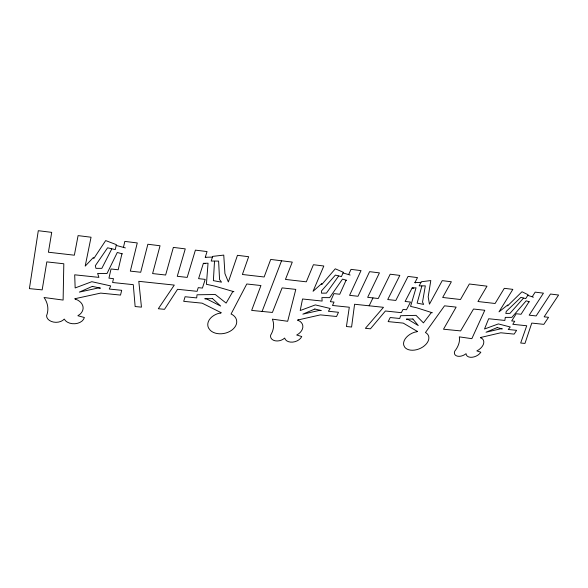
<?xml version="1.0" encoding="UTF-8"?>
<svg xmlns="http://www.w3.org/2000/svg" width="588" height="588" viewBox="0 0 588 588"><rect width="100%" height="100%" fill="white"/><g stroke="black" fill="none" stroke-linecap="round" stroke-linejoin="round"><path stroke-width="0.88" d="M214.51 261.256L213.378 280.645L221.522 282.166L219.552 279.513L218.611 261.094L211.202 261.043L212.687 256.383L223.756 255.096L224.932 273.604L228.364 281.946L237.456 255.324L248.658 256.706L242.396 274.486L264.144 276.985L270.7 259.433L292.28 262.101L285.445 279.425L306.311 281.821L313.419 264.718L323.819 266.004L313.051 291.303L321.709 283.592L321.687 284.658L335.27 268.804L343.333 272.281L341.407 276.588L335.395 275.088L321.562 290.847L321.518 293.169L326.436 293.111L338.6 276.088M121.944 253.737L118.188 269.774L111.029 268.981L108.942 278.153L113.484 278.639L112.587 282.505L133.285 284.666L135.144 306.546L141.458 307.142L138.805 281.321L174.291 285.092L158.319 308.737L164.5 309.325L177.576 289.289L197.083 291.325L198.244 287.642L202.426 288.083L205.205 279.388L198.59 278.653L203.374 263.336L208.034 263.204L206.41 284.313L214.444 286.018L233.928 291.707L232.804 291.582L226.13 303.099L215.304 294.514L197.039 294.786L196.693 297.91L185.102 296.734L183.706 301.335L202.125 303.165L221.353 312.787L217.597 313.705A14.641 10.408 -11.7 0 0 208.578 328.06L210.291 330.331A14.641 10.408 -11.7 0 0 231.804 330.147A14.641 10.408 -11.7 0 0 231.922 314.404L231.047 314.051L246.776 283.982L260.94 285.54L251.649 310.413L272.406 312.449L282.108 287.885L295.801 289.392L287.679 321.283L272.362 319.144A31.407 22.116 -13.1 0 1 270.627 335.204A8.225 5.711 -15.4 0 0 275.125 340.79A8.225 5.711 -15.4 0 0 284.658 338.063A9.055 6.255 -16.3 0 0 292.67 342.113A9.055 6.255 -16.3 0 0 301.747 336.534L296.697 335.028L298.807 333.697A12.201 8.504 -16.3 0 0 299.939 321.313L298.204 320.453L298.322 319.887M123.436 247.386L124.832 241.403L137.269 242.94L130.338 271.119L140.701 272.259L147.867 244.248L160.039 245.755L152.601 273.574L165.632 275.015L173.364 247.401L185.257 248.871L177.26 276.301L187.19 277.396L195.4 250.128L207.049 251.568L205.263 257.279L205.844 257.632M421.861 286.033L417.12 303.114L423.654 304.4L422.522 302.07L425.322 285.864L419.134 285.871L421.287 281.762L430.798 280.549L428.182 296.822L429.446 304.158L442.235 280.645L451.356 281.77L442.676 297.469L460.477 299.512L469.342 283.997L486.989 286.172L477.948 301.519L495.096 303.489L504.306 288.318L512.846 289.369L499.006 311.838L507.767 304.944L507.554 305.892L521.99 291.758L528.156 294.772L525.731 298.601L520.924 297.315L506.283 311.383L505.812 313.441L509.98 313.36L523.452 298.175M262.079 311.434L281.549 260.778M346.119 280.167L339.746 294.25L333.947 293.61L330.338 301.673L334.028 302.063L332.492 305.473L349.309 307.23L346.428 326.531L351.587 327.024L354.586 304.253L383.486 307.318L365.383 328.325L370.44 328.81L385.405 311.001L401.347 312.669L403.052 309.398L406.47 309.766L410.512 302.063L405.117 301.468L412.129 287.951L416.054 287.797L410.556 306.399L416.958 307.855L432.217 312.743L431.298 312.647L423.433 322.885L416.017 315.359L400.626 315.727L399.722 318.49L390.234 317.527L388.139 321.607L403.243 323.106L417.509 331.522L414.165 332.36A13.267 8.607 -22.9 0 0 403.743 345.185L404.728 347.199A13.267 8.607 -22.9 0 0 422.904 346.913A13.267 8.607 -22.9 0 0 426.094 332.889L425.425 332.587L444.521 305.819L456.141 307.105L443.499 329.221L460.632 330.904L473.524 309.023L484.791 310.273L471.841 338.673L459.301 336.865A28.599 18.265 -23.5 0 1 454.73 351.205A7.548 4.704 -24.5 0 0 457.457 356.181A7.548 4.704 -24.5 0 0 466.064 353.682A8.335 5.145 -25 0 0 472.076 357.269A8.335 5.145 -25 0 0 480.844 352.227L476.846 350.904L478.889 349.698A11.223 6.982 -25.2 0 0 482.219 338.629L480.91 337.872L481.116 337.365M348.633 274.603L351.007 269.363L361.025 270.605L349.588 295.338L357.996 296.264L369.58 271.663L379.422 272.876L367.662 297.33L378.26 298.506L390.197 274.206L399.833 275.397L387.727 299.549L395.812 300.439L408.05 276.419L417.509 277.587L414.9 282.615L415.312 282.924M369.146 305.797L372.976 297.918M111.742 248.981L101.842 268.341L95.932 268.349L95.337 265.702L107.597 247.791L115.27 249.584L116.387 244.659L105.678 240.58L93.742 258.617L93.463 257.397L85.194 266.129L91.044 237.221L78.086 235.619L74.36 255.199L48.414 252.223L51.715 232.363L38.294 230.702L29.4 288.627L42.167 289.877L46.812 261.888L63.813 263.769L63.114 300.071L44.041 297.499A37.007 25.718 2.4 0 1 46.555 315.727A9.54 6.696 -0.4 0 0 53.574 322.092A9.54 6.696 -0.4 0 0 64.254 319.078A10.444 7.365 -1.5 0 0 75.029 323.731A10.444 7.365 -1.5 0 0 84.356 317.491L77.859 315.741L80.019 314.249A14.105 10.018 -0.9 0 0 77.888 300.218L74.625 298.777L100.666 293.103L120.533 295.073L121.687 290.31L109.272 289.046L110.684 285.908L91.809 281.696L75.154 287.951L74.691 274.809L98.894 277.374L97.63 273.42L106.987 273.552L117.291 252.48L122.414 253.869M220.368 313.029L220.698 312.463M529.053 301.732L521.041 314.271L516.242 313.742L511.685 320.938L514.728 321.261L512.795 324.304L526.73 325.759L520.674 343.017L524.974 343.421L531.765 323.077L543.841 324.356L548.545 317.314L544.143 316.829L558.6 295.029L550.486 294.029L536.138 315.94L529.178 315.175L543.437 293.155L535.183 292.133L532.213 296.786M416.635 331.742L417.024 331.235M414.9 282.615L420.957 282.394M205.263 257.279L212.459 257.096M203.374 263.336L205.425 263.652M412.129 287.951L413.79 288.208M116.218 245.416L125.384 247.923M346.479 280.278L342.503 279.102L329.647 297.646L321.893 297.601L322.136 301.063L302.541 298.983L300.211 310.53L315.352 304.907L330.206 308.479L328.383 311.258L338.49 312.279L336.549 316.491L320.386 314.889L297.528 320.063L298.204 320.453M343.039 272.935L350.147 275.052M529.34 301.828L526.187 300.813L511.854 317.366L505.29 317.38L504.849 320.453L488.665 318.733L484.505 329.015L498.381 323.914L510.288 327.001L508.23 329.486L516.602 330.338L514.169 334.109L500.763 332.779L480.411 337.534L480.91 337.872M527.789 295.36L533.412 297.175M75.529 298.579L75.551 299.219M92.367 286.378L79.351 292.104L98.387 287.944L100.416 288.149L92.367 286.378M314.852 309.023L302.842 314.154L319.541 310.361L321.195 310.53L314.852 309.023M497.183 327.582L486.041 332.227L500.902 328.743L502.27 328.883L497.183 327.582M412.886 318.997L406.367 319.166L407.874 319.313L418.252 325.539L412.886 318.997M212.54 298.608L204.8 298.733L206.645 298.917L220.654 306.047L212.54 298.608"/></g></svg>
